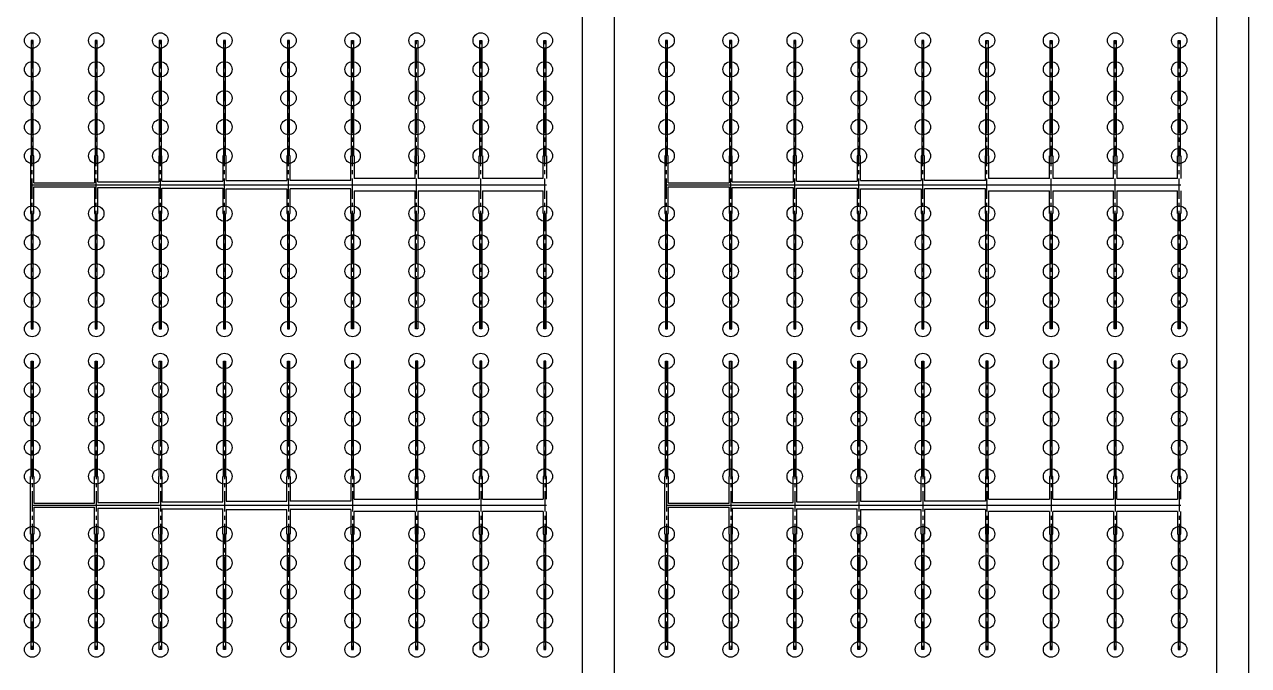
# Model space of a CAD drawing. Header units: millimetres. Extents: x -299291 to 688124, y -407813 to 623474.
# Drawn here: x -265662 to -246561, y 51980 to 61980 of the extents above; entities that cross this region are included whole.
import ezdxf

# ---------------------------------------------------------------- set-up
doc = ezdxf.new("R2010")
doc.units = ezdxf.units.MM
doc.linetypes.add('CENTER', pattern=[50.8, 31.75, -6.35, 6.35, -6.35])
doc.layers.add('轴线', color=6, linetype='CENTER')

msp = doc.modelspace()

# ---------------------------------------------------------------- linework, layer by layer
at = {"ltscale": 10}
for p, q in [((-256461.202, 96363.589), (-256461.202, 21980.27)), ((-247061.202, 92956.193), (-247061.202, 21980.27)), ((-246561.202, 92772.009), (-246561.202, 21980.27)), ((-256961.202, 90653.898), (-256961.202, 21980.27)), ((-247061.202, 90653.898), (-247061.202, 21980.27)), ((-256461.202, 87154.41), (-256461.202, 21980.27)), ((-246561.202, 87154.41), (-246561.202, 21980.27)), ((-265526.257, 61730.27), (-265558.257, 61730.27)), ((-265558.257, 61730.27), (-265558.257, 59930.27)), ((-265526.257, 59930.27), (-265526.257, 61730.27)), ((-264526.257, 61730.27), (-264558.257, 61730.27)), ((-264558.257, 61730.27), (-264558.257, 59930.27)), ((-264526.257, 59930.27), (-264526.257, 61730.27)), ((-263526.257, 61730.27), (-263558.257, 61730.27)), ((-263558.257, 61730.27), (-263558.257, 59930.27)), ((-263526.257, 59930.27), (-263526.257, 61730.27)), ((-262526.257, 61730.27), (-262558.257, 61730.27)), ((-262558.257, 61730.27), (-262558.257, 59930.27)), ((-262526.257, 59930.27), (-262526.257, 61730.27)), ((-261526.257, 61730.27), (-261558.257, 61730.27)), ((-261558.257, 61730.27), (-261558.257, 59930.27)), ((-261526.257, 59930.27), (-261526.257, 61730.27)), ((-260558.257, 59930.27), (-260558.257, 61730.27)), ((-260558.257, 61730.27), (-260526.257, 61730.27)), ((-260526.257, 61730.27), (-260526.257, 59930.27)), ((-259558.257, 59930.27), (-259558.257, 61730.27)), ((-259558.257, 61730.27), (-259526.257, 61730.27)), ((-259526.257, 61730.27), (-259526.257, 59930.27)), ((-258558.257, 59930.27), (-258558.257, 61730.27)), ((-258558.257, 61730.27), (-258526.257, 61730.27)), ((-258526.257, 61730.27), (-258526.257, 59930.27)), ((-257558.257, 59930.27), (-257558.257, 61730.27)), ((-257558.257, 61730.27), (-257526.257, 61730.27)), ((-257526.257, 61730.27), (-257526.257, 59930.27)), ((-255626.257, 61730.27), (-255658.257, 61730.27)), ((-255658.257, 61730.27), (-255658.257, 59930.27)), ((-255626.257, 59930.27), (-255626.257, 61730.27)), ((-254626.257, 61730.27), (-254658.257, 61730.27)), ((-254658.257, 61730.27), (-254658.257, 59930.27)), ((-254626.257, 59930.27), (-254626.257, 61730.27)), ((-253626.257, 61730.27), (-253658.257, 61730.27)), ((-253658.257, 61730.27), (-253658.257, 59930.27)), ((-253626.257, 59930.27), (-253626.257, 61730.27)), ((-252626.257, 61730.27), (-252658.257, 61730.27)), ((-252658.257, 61730.27), (-252658.257, 59930.27)), ((-252626.257, 59930.27), (-252626.257, 61730.27)), ((-251626.257, 61730.27), (-251658.257, 61730.27)), ((-251658.257, 61730.27), (-251658.257, 59930.27)), ((-251626.257, 59930.27), (-251626.257, 61730.27)), ((-250658.257, 59930.27), (-250658.257, 61730.27)), ((-250658.257, 61730.27), (-250626.257, 61730.27)), ((-250626.257, 61730.27), (-250626.257, 59930.27)), ((-249658.257, 59930.27), (-249658.257, 61730.27)), ((-249658.257, 61730.27), (-249626.257, 61730.27)), ((-249626.257, 61730.27), (-249626.257, 59930.27)), ((-248658.257, 59930.27), (-248658.257, 61730.27)), ((-248658.257, 61730.27), (-248626.257, 61730.27)), ((-248626.257, 61730.27), (-248626.257, 59930.27)), ((-247658.257, 59930.27), (-247658.257, 61730.27)), ((-247658.257, 61730.27), (-247626.257, 61730.27)), ((-247626.257, 61730.27), (-247626.257, 59930.27)), ((-265558.257, 59930.27), (-265567.257, 59930.27)), ((-265567.257, 59930.27), (-265567.257, 59030.27)), ((-265517.257, 59930.27), (-265526.257, 59930.27)), ((-265517.257, 59510.27), (-265517.257, 59930.27)), ((-264558.257, 59930.27), (-264567.257, 59930.27)), ((-264567.257, 59930.27), (-264567.257, 59510.27)), ((-264517.257, 59930.27), (-264526.257, 59930.27)), ((-264517.257, 59525.27), (-264517.257, 59930.27)), ((-263558.257, 59930.27), (-263567.257, 59930.27)), ((-263567.257, 59930.27), (-263567.257, 59525.27)), ((-263517.257, 59930.27), (-263526.257, 59930.27)), ((-263517.257, 59535.27), (-263517.257, 59930.27)), ((-262558.257, 59930.27), (-262567.257, 59930.27)), ((-262567.257, 59930.27), (-262567.257, 59535.27)), ((-262517.257, 59930.27), (-262526.257, 59930.27)), ((-262517.257, 59545.27), (-262517.257, 59930.27)), ((-261558.257, 59930.27), (-261567.257, 59930.27)), ((-261567.257, 59930.27), (-261567.257, 59545.27)), ((-261517.257, 59930.27), (-261526.257, 59930.27)), ((-261517.257, 59545.27), (-261517.257, 59930.27)), ((-260567.257, 59545.27), (-260567.257, 59930.27)), ((-260567.257, 59930.27), (-260558.257, 59930.27)), ((-260526.257, 59930.27), (-260517.257, 59930.27)), ((-260517.257, 59930.27), (-260517.257, 59575.27)), ((-259567.257, 59575.27), (-259567.257, 59930.27)), ((-259567.257, 59930.27), (-259558.257, 59930.27)), ((-259526.257, 59930.27), (-259517.257, 59930.27)), ((-259517.257, 59930.27), (-259517.257, 59575.27)), ((-258567.257, 59575.27), (-258567.257, 59930.27)), ((-258567.257, 59930.27), (-258558.257, 59930.27)), ((-258526.257, 59930.27), (-258517.257, 59930.27)), ((-258517.257, 59930.27), (-258517.257, 59575.27)), ((-257567.257, 59575.27), (-257567.257, 59930.27)), ((-257567.257, 59930.27), (-257558.257, 59930.27)), ((-257526.257, 59930.27), (-257517.257, 59930.27)), ((-257517.257, 59930.27), (-257517.257, 59575.27)), ((-255658.257, 59930.27), (-255667.257, 59930.27)), ((-255667.257, 59930.27), (-255667.257, 59030.27)), ((-255617.257, 59930.27), (-255626.257, 59930.27)), ((-255617.257, 59510.27), (-255617.257, 59930.27)), ((-254658.257, 59930.27), (-254667.257, 59930.27)), ((-254667.257, 59930.27), (-254667.257, 59510.27)), ((-254617.257, 59930.27), (-254626.257, 59930.27)), ((-254617.257, 59525.27), (-254617.257, 59930.27)), ((-253658.257, 59930.27), (-253667.257, 59930.27)), ((-253667.257, 59930.27), (-253667.257, 59525.27)), ((-253617.257, 59930.27), (-253626.257, 59930.27)), ((-253617.257, 59535.27), (-253617.257, 59930.27)), ((-252658.257, 59930.27), (-252667.257, 59930.27)), ((-252667.257, 59930.27), (-252667.257, 59535.27)), ((-252617.257, 59930.27), (-252626.257, 59930.27)), ((-252617.257, 59545.27), (-252617.257, 59930.27)), ((-251658.257, 59930.27), (-251667.257, 59930.27)), ((-251667.257, 59930.27), (-251667.257, 59545.27)), ((-251617.257, 59930.27), (-251626.257, 59930.27)), ((-251617.257, 59545.27), (-251617.257, 59930.27)), ((-250667.257, 59545.27), (-250667.257, 59930.27)), ((-250667.257, 59930.27), (-250658.257, 59930.27)), ((-250626.257, 59930.27), (-250617.257, 59930.27)), ((-250617.257, 59930.27), (-250617.257, 59575.27)), ((-249667.257, 59575.27), (-249667.257, 59930.27)), ((-249667.257, 59930.27), (-249658.257, 59930.27)), ((-249626.257, 59930.27), (-249617.257, 59930.27)), ((-249617.257, 59930.27), (-249617.257, 59575.27)), ((-248667.257, 59575.27), (-248667.257, 59930.27)), ((-248667.257, 59930.27), (-248658.257, 59930.27)), ((-248626.257, 59930.27), (-248617.257, 59930.27)), ((-248617.257, 59930.27), (-248617.257, 59575.27)), ((-247667.257, 59575.27), (-247667.257, 59930.27)), ((-247667.257, 59930.27), (-247658.257, 59930.27)), ((-247626.257, 59930.27), (-247617.257, 59930.27)), ((-247617.257, 59930.27), (-247617.257, 59575.27)), ((-265542.257, 59480.27), (-257517.257, 59480.27)), ((-265517.257, 59510.27), (-264567.257, 59510.27)), ((-265517.257, 59030.27), (-265517.257, 59450.27)), ((-265517.257, 59450.27), (-264567.257, 59450.27)), ((-264567.257, 59450.27), (-264567.257, 59030.27)), ((-264517.257, 59525.27), (-263567.257, 59525.27)), ((-264517.257, 59030.27), (-264517.257, 59435.27)), ((-264517.257, 59435.27), (-263567.257, 59435.27)), ((-263567.257, 59435.27), (-263567.257, 59030.27)), ((-263517.257, 59535.27), (-262567.257, 59535.27)), ((-263517.257, 59030.27), (-263517.257, 59425.27)), ((-263517.257, 59425.27), (-262567.257, 59425.27)), ((-262567.257, 59425.27), (-262567.257, 59030.27)), ((-262517.257, 59545.27), (-261567.257, 59545.27)), ((-262517.257, 59030.27), (-262517.257, 59415.27)), ((-262517.257, 59415.27), (-261567.257, 59415.27)), ((-261567.257, 59415.27), (-261567.257, 59030.27)), ((-260567.257, 59545.27), (-261517.257, 59545.27)), ((-261517.257, 59030.27), (-261517.257, 59415.27)), ((-260567.257, 59415.27), (-261517.257, 59415.27)), ((-260567.257, 59030.27), (-260567.257, 59415.27)), ((-259567.257, 59575.27), (-260517.257, 59575.27)), ((-258567.257, 59575.27), (-259517.257, 59575.27)), ((-257567.257, 59575.27), (-258517.257, 59575.27)), ((-255642.257, 59480.27), (-247617.257, 59480.27)), ((-255617.257, 59510.27), (-254667.257, 59510.27)), ((-255617.257, 59030.27), (-255617.257, 59450.27)), ((-255617.257, 59450.27), (-254667.257, 59450.27)), ((-254667.257, 59450.27), (-254667.257, 59030.27)), ((-254617.257, 59525.27), (-253667.257, 59525.27)), ((-254617.257, 59030.27), (-254617.257, 59435.27)), ((-254617.257, 59435.27), (-253667.257, 59435.27)), ((-253667.257, 59435.27), (-253667.257, 59030.27)), ((-253617.257, 59535.27), (-252667.257, 59535.27)), ((-253617.257, 59030.27), (-253617.257, 59425.27)), ((-253617.257, 59425.27), (-252667.257, 59425.27)), ((-252667.257, 59425.27), (-252667.257, 59030.27)), ((-252617.257, 59545.27), (-251667.257, 59545.27)), ((-252617.257, 59030.27), (-252617.257, 59415.27)), ((-252617.257, 59415.27), (-251667.257, 59415.27)), ((-251667.257, 59415.27), (-251667.257, 59030.27)), ((-250667.257, 59545.27), (-251617.257, 59545.27)), ((-251617.257, 59030.27), (-251617.257, 59415.27)), ((-250667.257, 59415.27), (-251617.257, 59415.27)), ((-250667.257, 59030.27), (-250667.257, 59415.27)), ((-249667.257, 59575.27), (-250617.257, 59575.27)), ((-248667.257, 59575.27), (-249617.257, 59575.27)), ((-247667.257, 59575.27), (-248617.257, 59575.27)), ((-260517.257, 59385.27), (-260517.257, 59030.27)), ((-260517.257, 59385.27), (-259567.257, 59385.27)), ((-259567.257, 59030.27), (-259567.257, 59385.27)), ((-259517.257, 59385.27), (-259517.257, 59030.27)), ((-259517.257, 59385.27), (-258567.257, 59385.27)), ((-258567.257, 59030.27), (-258567.257, 59385.27)), ((-258517.257, 59385.27), (-258517.257, 59030.27)), ((-258517.257, 59385.27), (-257567.257, 59385.27)), ((-257567.257, 59030.27), (-257567.257, 59385.27)), ((-257517.257, 59385.27), (-257517.257, 59030.27)), ((-250617.257, 59385.27), (-250617.257, 59030.27)), ((-250617.257, 59385.27), (-249667.257, 59385.27)), ((-249667.257, 59030.27), (-249667.257, 59385.27)), ((-249617.257, 59385.27), (-249617.257, 59030.27)), ((-249617.257, 59385.27), (-248667.257, 59385.27)), ((-248667.257, 59030.27), (-248667.257, 59385.27)), ((-248617.257, 59385.27), (-248617.257, 59030.27)), ((-248617.257, 59385.27), (-247667.257, 59385.27)), ((-247667.257, 59030.27), (-247667.257, 59385.27)), ((-247617.257, 59385.27), (-247617.257, 59030.27)), ((-265567.257, 59030.27), (-265558.257, 59030.27)), ((-265558.257, 59030.27), (-265558.257, 57230.27)), ((-265526.257, 57230.27), (-265526.257, 59030.27)), ((-265526.257, 59030.27), (-265517.257, 59030.27)), ((-264567.257, 59030.27), (-264558.257, 59030.27)), ((-264558.257, 59030.27), (-264558.257, 57230.27)), ((-264526.257, 57230.27), (-264526.257, 59030.27)), ((-264526.257, 59030.27), (-264517.257, 59030.27)), ((-263567.257, 59030.27), (-263558.257, 59030.27)), ((-263558.257, 59030.27), (-263558.257, 57230.27)), ((-263526.257, 57230.27), (-263526.257, 59030.27)), ((-263526.257, 59030.27), (-263517.257, 59030.27)), ((-262567.257, 59030.27), (-262558.257, 59030.27)), ((-262558.257, 59030.27), (-262558.257, 57230.27)), ((-262526.257, 57230.27), (-262526.257, 59030.27)), ((-262526.257, 59030.27), (-262517.257, 59030.27)), ((-261567.257, 59030.27), (-261558.257, 59030.27)), ((-261558.257, 59030.27), (-261558.257, 57230.27)), ((-261526.257, 57230.27), (-261526.257, 59030.27)), ((-261526.257, 59030.27), (-261517.257, 59030.27)), ((-260558.257, 59030.27), (-260567.257, 59030.27)), ((-260558.257, 57230.27), (-260558.257, 59030.27)), ((-260517.257, 59030.27), (-260526.257, 59030.27)), ((-260526.257, 59030.27), (-260526.257, 57230.27)), ((-259558.257, 59030.27), (-259567.257, 59030.27)), ((-259558.257, 57230.27), (-259558.257, 59030.27)), ((-259517.257, 59030.27), (-259526.257, 59030.27)), ((-259526.257, 59030.27), (-259526.257, 57230.27)), ((-258558.257, 59030.27), (-258567.257, 59030.27)), ((-258558.257, 57230.27), (-258558.257, 59030.27)), ((-258517.257, 59030.27), (-258526.257, 59030.27)), ((-258526.257, 59030.27), (-258526.257, 57230.27)), ((-257558.257, 59030.27), (-257567.257, 59030.27)), ((-257558.257, 57230.27), (-257558.257, 59030.27)), ((-257517.257, 59030.27), (-257526.257, 59030.27)), ((-257526.257, 59030.27), (-257526.257, 57230.27)), ((-255667.257, 59030.27), (-255658.257, 59030.27)), ((-255658.257, 59030.27), (-255658.257, 57230.27)), ((-255626.257, 57230.27), (-255626.257, 59030.27)), ((-255626.257, 59030.27), (-255617.257, 59030.27)), ((-254667.257, 59030.27), (-254658.257, 59030.27)), ((-254658.257, 59030.27), (-254658.257, 57230.27)), ((-254626.257, 57230.27), (-254626.257, 59030.27)), ((-254626.257, 59030.27), (-254617.257, 59030.27)), ((-253667.257, 59030.27), (-253658.257, 59030.27)), ((-253658.257, 59030.27), (-253658.257, 57230.27)), ((-253626.257, 57230.27), (-253626.257, 59030.27)), ((-253626.257, 59030.27), (-253617.257, 59030.27)), ((-252667.257, 59030.27), (-252658.257, 59030.27)), ((-252658.257, 59030.27), (-252658.257, 57230.27)), ((-252626.257, 57230.27), (-252626.257, 59030.27)), ((-252626.257, 59030.27), (-252617.257, 59030.27)), ((-251667.257, 59030.27), (-251658.257, 59030.27)), ((-251658.257, 59030.27), (-251658.257, 57230.27)), ((-251626.257, 57230.27), (-251626.257, 59030.27)), ((-251626.257, 59030.27), (-251617.257, 59030.27)), ((-250658.257, 59030.27), (-250667.257, 59030.27)), ((-250658.257, 57230.27), (-250658.257, 59030.27)), ((-250617.257, 59030.27), (-250626.257, 59030.27)), ((-250626.257, 59030.27), (-250626.257, 57230.27)), ((-249658.257, 59030.27), (-249667.257, 59030.27)), ((-249658.257, 57230.27), (-249658.257, 59030.27)), ((-249617.257, 59030.27), (-249626.257, 59030.27)), ((-249626.257, 59030.27), (-249626.257, 57230.27)), ((-248658.257, 59030.27), (-248667.257, 59030.27)), ((-248658.257, 57230.27), (-248658.257, 59030.27)), ((-248617.257, 59030.27), (-248626.257, 59030.27)), ((-248626.257, 59030.27), (-248626.257, 57230.27)), ((-247658.257, 59030.27), (-247667.257, 59030.27)), ((-247658.257, 57230.27), (-247658.257, 59030.27)), ((-247617.257, 59030.27), (-247626.257, 59030.27)), ((-247626.257, 59030.27), (-247626.257, 57230.27)), ((-265558.257, 57230.27), (-265526.257, 57230.27)), ((-264558.257, 57230.27), (-264526.257, 57230.27)), ((-263558.257, 57230.27), (-263526.257, 57230.27)), ((-262558.257, 57230.27), (-262526.257, 57230.27)), ((-261558.257, 57230.27), (-261526.257, 57230.27)), ((-260526.257, 57230.27), (-260558.257, 57230.27)), ((-259526.257, 57230.27), (-259558.257, 57230.27)), ((-258526.257, 57230.27), (-258558.257, 57230.27)), ((-257526.257, 57230.27), (-257558.257, 57230.27)), ((-255658.257, 57230.27), (-255626.257, 57230.27)), ((-254658.257, 57230.27), (-254626.257, 57230.27)), ((-253658.257, 57230.27), (-253626.257, 57230.27)), ((-252658.257, 57230.27), (-252626.257, 57230.27)), ((-251658.257, 57230.27), (-251626.257, 57230.27)), ((-250626.257, 57230.27), (-250658.257, 57230.27)), ((-249626.257, 57230.27), (-249658.257, 57230.27)), ((-248626.257, 57230.27), (-248658.257, 57230.27)), ((-247626.257, 57230.27), (-247658.257, 57230.27)), ((-265558.257, 56730.27), (-265526.257, 56730.27)), ((-265558.257, 54930.27), (-265558.257, 56730.27)), ((-265526.257, 56730.27), (-265526.257, 54930.27)), ((-264558.257, 56730.27), (-264526.257, 56730.27)), ((-264558.257, 54930.27), (-264558.257, 56730.27)), ((-264526.257, 56730.27), (-264526.257, 54930.27)), ((-263558.257, 56730.27), (-263526.257, 56730.27)), ((-263558.257, 54930.27), (-263558.257, 56730.27)), ((-263526.257, 56730.27), (-263526.257, 54930.27)), ((-262558.257, 56730.27), (-262526.257, 56730.27)), ((-262558.257, 54930.27), (-262558.257, 56730.27)), ((-262526.257, 56730.27), (-262526.257, 54930.27)), ((-261558.257, 56730.27), (-261526.257, 56730.27)), ((-261558.257, 54930.27), (-261558.257, 56730.27)), ((-261526.257, 56730.27), (-261526.257, 54930.27)), ((-260526.257, 56730.27), (-260558.257, 56730.27)), ((-260558.257, 56730.27), (-260558.257, 54930.27)), ((-260526.257, 54930.27), (-260526.257, 56730.27)), ((-259526.257, 56730.27), (-259558.257, 56730.27)), ((-259558.257, 56730.27), (-259558.257, 54930.27)), ((-259526.257, 54930.27), (-259526.257, 56730.27)), ((-258526.257, 56730.27), (-258558.257, 56730.27)), ((-258558.257, 56730.27), (-258558.257, 54930.27)), ((-258526.257, 54930.27), (-258526.257, 56730.27)), ((-257526.257, 56730.27), (-257558.257, 56730.27)), ((-257558.257, 56730.27), (-257558.257, 54930.27)), ((-257526.257, 54930.27), (-257526.257, 56730.27)), ((-255658.257, 56730.27), (-255626.257, 56730.27)), ((-255658.257, 54930.27), (-255658.257, 56730.27)), ((-255626.257, 56730.27), (-255626.257, 54930.27)), ((-254658.257, 56730.27), (-254626.257, 56730.27)), ((-254658.257, 54930.27), (-254658.257, 56730.27)), ((-254626.257, 56730.27), (-254626.257, 54930.27)), ((-253658.257, 56730.27), (-253626.257, 56730.27)), ((-253658.257, 54930.27), (-253658.257, 56730.27)), ((-253626.257, 56730.27), (-253626.257, 54930.27)), ((-252658.257, 56730.27), (-252626.257, 56730.27)), ((-252658.257, 54930.27), (-252658.257, 56730.27)), ((-252626.257, 56730.27), (-252626.257, 54930.27)), ((-251658.257, 56730.27), (-251626.257, 56730.27)), ((-251658.257, 54930.27), (-251658.257, 56730.27)), ((-251626.257, 56730.27), (-251626.257, 54930.27)), ((-250626.257, 56730.27), (-250658.257, 56730.27)), ((-250658.257, 56730.27), (-250658.257, 54930.27)), ((-250626.257, 54930.27), (-250626.257, 56730.27)), ((-249626.257, 56730.27), (-249658.257, 56730.27)), ((-249658.257, 56730.27), (-249658.257, 54930.27)), ((-249626.257, 54930.27), (-249626.257, 56730.27)), ((-248626.257, 56730.27), (-248658.257, 56730.27)), ((-248658.257, 56730.27), (-248658.257, 54930.27)), ((-248626.257, 54930.27), (-248626.257, 56730.27)), ((-247626.257, 56730.27), (-247658.257, 56730.27)), ((-247658.257, 56730.27), (-247658.257, 54930.27)), ((-247626.257, 54930.27), (-247626.257, 56730.27)), ((-265567.257, 54030.27), (-265567.257, 54930.27)), ((-265567.257, 54930.27), (-265558.257, 54930.27)), ((-265526.257, 54930.27), (-265517.257, 54930.27)), ((-265517.257, 54930.27), (-265517.257, 54510.27)), ((-264567.257, 54510.27), (-264567.257, 54930.27)), ((-264567.257, 54930.27), (-264558.257, 54930.27)), ((-264526.257, 54930.27), (-264517.257, 54930.27)), ((-264517.257, 54930.27), (-264517.257, 54525.27)), ((-263567.257, 54525.27), (-263567.257, 54930.27)), ((-263567.257, 54930.27), (-263558.257, 54930.27)), ((-263526.257, 54930.27), (-263517.257, 54930.27)), ((-263517.257, 54930.27), (-263517.257, 54535.27)), ((-262567.257, 54535.27), (-262567.257, 54930.27)), ((-262567.257, 54930.27), (-262558.257, 54930.27)), ((-262526.257, 54930.27), (-262517.257, 54930.27)), ((-262517.257, 54930.27), (-262517.257, 54545.27)), ((-261567.257, 54545.27), (-261567.257, 54930.27)), ((-261567.257, 54930.27), (-261558.257, 54930.27)), ((-261526.257, 54930.27), (-261517.257, 54930.27)), ((-261517.257, 54930.27), (-261517.257, 54545.27)), ((-260558.257, 54930.27), (-260567.257, 54930.27)), ((-260567.257, 54930.27), (-260567.257, 54545.27)), ((-260517.257, 54930.27), (-260526.257, 54930.27)), ((-260517.257, 54575.27), (-260517.257, 54930.27)), ((-259558.257, 54930.27), (-259567.257, 54930.27)), ((-259567.257, 54930.27), (-259567.257, 54575.27)), ((-259517.257, 54930.27), (-259526.257, 54930.27)), ((-259517.257, 54575.27), (-259517.257, 54930.27)), ((-258558.257, 54930.27), (-258567.257, 54930.27)), ((-258567.257, 54930.27), (-258567.257, 54575.27)), ((-258517.257, 54930.27), (-258526.257, 54930.27)), ((-258517.257, 54575.27), (-258517.257, 54930.27)), ((-257558.257, 54930.27), (-257567.257, 54930.27)), ((-257567.257, 54930.27), (-257567.257, 54575.27)), ((-257517.257, 54930.27), (-257526.257, 54930.27)), ((-257517.257, 54575.27), (-257517.257, 54930.27)), ((-255667.257, 54030.27), (-255667.257, 54930.27)), ((-255667.257, 54930.27), (-255658.257, 54930.27)), ((-255626.257, 54930.27), (-255617.257, 54930.27)), ((-255617.257, 54930.27), (-255617.257, 54510.27)), ((-254667.257, 54510.27), (-254667.257, 54930.27)), ((-254667.257, 54930.27), (-254658.257, 54930.27)), ((-254626.257, 54930.27), (-254617.257, 54930.27)), ((-254617.257, 54930.27), (-254617.257, 54525.27)), ((-253667.257, 54525.27), (-253667.257, 54930.27)), ((-253667.257, 54930.27), (-253658.257, 54930.27)), ((-253626.257, 54930.27), (-253617.257, 54930.27)), ((-253617.257, 54930.27), (-253617.257, 54535.27)), ((-252667.257, 54535.27), (-252667.257, 54930.27)), ((-252667.257, 54930.27), (-252658.257, 54930.27)), ((-252626.257, 54930.27), (-252617.257, 54930.27)), ((-252617.257, 54930.27), (-252617.257, 54545.27)), ((-251667.257, 54545.27), (-251667.257, 54930.27)), ((-251667.257, 54930.27), (-251658.257, 54930.27)), ((-251626.257, 54930.27), (-251617.257, 54930.27)), ((-251617.257, 54930.27), (-251617.257, 54545.27)), ((-250658.257, 54930.27), (-250667.257, 54930.27)), ((-250667.257, 54930.27), (-250667.257, 54545.27)), ((-250617.257, 54930.27), (-250626.257, 54930.27)), ((-250617.257, 54575.27), (-250617.257, 54930.27)), ((-249658.257, 54930.27), (-249667.257, 54930.27)), ((-249667.257, 54930.27), (-249667.257, 54575.27)), ((-249617.257, 54930.27), (-249626.257, 54930.27)), ((-249617.257, 54575.27), (-249617.257, 54930.27)), ((-248658.257, 54930.27), (-248667.257, 54930.27)), ((-248667.257, 54930.27), (-248667.257, 54575.27)), ((-248617.257, 54930.27), (-248626.257, 54930.27)), ((-248617.257, 54575.27), (-248617.257, 54930.27)), ((-247658.257, 54930.27), (-247667.257, 54930.27)), ((-247667.257, 54930.27), (-247667.257, 54575.27)), ((-247617.257, 54930.27), (-247626.257, 54930.27)), ((-247617.257, 54575.27), (-247617.257, 54930.27)), ((-265542.257, 54480.27), (-257517.257, 54480.27)), ((-265517.257, 54510.27), (-264567.257, 54510.27)), ((-265517.257, 54450.27), (-265517.257, 54030.27)), ((-265517.257, 54450.27), (-264567.257, 54450.27)), ((-264567.257, 54030.27), (-264567.257, 54450.27)), ((-264517.257, 54525.27), (-263567.257, 54525.27)), ((-263517.257, 54535.27), (-262567.257, 54535.27)), ((-262517.257, 54545.27), (-261567.257, 54545.27)), ((-260567.257, 54545.27), (-261517.257, 54545.27)), ((-260517.257, 54575.27), (-259567.257, 54575.27)), ((-259517.257, 54575.27), (-258567.257, 54575.27)), ((-258517.257, 54575.27), (-257567.257, 54575.27)), ((-255642.257, 54480.27), (-247617.257, 54480.27)), ((-255617.257, 54510.27), (-254667.257, 54510.27)), ((-255617.257, 54450.27), (-255617.257, 54030.27)), ((-255617.257, 54450.27), (-254667.257, 54450.27)), ((-254667.257, 54030.27), (-254667.257, 54450.27)), ((-254617.257, 54525.27), (-253667.257, 54525.27)), ((-253617.257, 54535.27), (-252667.257, 54535.27)), ((-252617.257, 54545.27), (-251667.257, 54545.27)), ((-250667.257, 54545.27), (-251617.257, 54545.27)), ((-250617.257, 54575.27), (-249667.257, 54575.27)), ((-249617.257, 54575.27), (-248667.257, 54575.27)), ((-248617.257, 54575.27), (-247667.257, 54575.27)), ((-264517.257, 54435.27), (-264517.257, 54030.27)), ((-264517.257, 54435.27), (-263567.257, 54435.27)), ((-263567.257, 54030.27), (-263567.257, 54435.27)), ((-263517.257, 54425.27), (-263517.257, 54030.27)), ((-263517.257, 54425.27), (-262567.257, 54425.27)), ((-262567.257, 54030.27), (-262567.257, 54425.27)), ((-262517.257, 54415.27), (-262517.257, 54030.27)), ((-262517.257, 54415.27), (-261567.257, 54415.27)), ((-261567.257, 54030.27), (-261567.257, 54415.27)), ((-261517.257, 54415.27), (-261517.257, 54030.27)), ((-260567.257, 54415.27), (-261517.257, 54415.27)), ((-260567.257, 54415.27), (-260567.257, 54030.27)), ((-260517.257, 54030.27), (-260517.257, 54385.27)), ((-259567.257, 54385.27), (-260517.257, 54385.27)), ((-259567.257, 54385.27), (-259567.257, 54030.27)), ((-259517.257, 54030.27), (-259517.257, 54385.27)), ((-258567.257, 54385.27), (-259517.257, 54385.27)), ((-258567.257, 54385.27), (-258567.257, 54030.27)), ((-258517.257, 54030.27), (-258517.257, 54385.27)), ((-257567.257, 54385.27), (-258517.257, 54385.27)), ((-257567.257, 54385.27), (-257567.257, 54030.27)), ((-257517.257, 54030.27), (-257517.257, 54385.27)), ((-254617.257, 54435.27), (-254617.257, 54030.27)), ((-254617.257, 54435.27), (-253667.257, 54435.27)), ((-253667.257, 54030.27), (-253667.257, 54435.27)), ((-253617.257, 54425.27), (-253617.257, 54030.27)), ((-253617.257, 54425.27), (-252667.257, 54425.27)), ((-252667.257, 54030.27), (-252667.257, 54425.27)), ((-252617.257, 54415.27), (-252617.257, 54030.27)), ((-252617.257, 54415.27), (-251667.257, 54415.27)), ((-251667.257, 54030.27), (-251667.257, 54415.27)), ((-251617.257, 54415.27), (-251617.257, 54030.27)), ((-250667.257, 54415.27), (-251617.257, 54415.27)), ((-250667.257, 54415.27), (-250667.257, 54030.27)), ((-250617.257, 54030.27), (-250617.257, 54385.27)), ((-249667.257, 54385.27), (-250617.257, 54385.27)), ((-249667.257, 54385.27), (-249667.257, 54030.27)), ((-249617.257, 54030.27), (-249617.257, 54385.27)), ((-248667.257, 54385.27), (-249617.257, 54385.27)), ((-248667.257, 54385.27), (-248667.257, 54030.27)), ((-248617.257, 54030.27), (-248617.257, 54385.27)), ((-247667.257, 54385.27), (-248617.257, 54385.27)), ((-247667.257, 54385.27), (-247667.257, 54030.27)), ((-247617.257, 54030.27), (-247617.257, 54385.27)), ((-265558.257, 54030.27), (-265567.257, 54030.27)), ((-265558.257, 52230.27), (-265558.257, 54030.27)), ((-265517.257, 54030.27), (-265526.257, 54030.27)), ((-265526.257, 54030.27), (-265526.257, 52230.27)), ((-264558.257, 54030.27), (-264567.257, 54030.27)), ((-264558.257, 52230.27), (-264558.257, 54030.27)), ((-264517.257, 54030.27), (-264526.257, 54030.27)), ((-264526.257, 54030.27), (-264526.257, 52230.27)), ((-263558.257, 54030.27), (-263567.257, 54030.27)), ((-263558.257, 52230.27), (-263558.257, 54030.27)), ((-263517.257, 54030.27), (-263526.257, 54030.27)), ((-263526.257, 54030.27), (-263526.257, 52230.27)), ((-262558.257, 54030.27), (-262567.257, 54030.27)), ((-262558.257, 52230.27), (-262558.257, 54030.27)), ((-262517.257, 54030.27), (-262526.257, 54030.27)), ((-262526.257, 54030.27), (-262526.257, 52230.27)), ((-261558.257, 54030.27), (-261567.257, 54030.27)), ((-261558.257, 52230.27), (-261558.257, 54030.27)), ((-261517.257, 54030.27), (-261526.257, 54030.27)), ((-261526.257, 54030.27), (-261526.257, 52230.27)), ((-260567.257, 54030.27), (-260558.257, 54030.27)), ((-260558.257, 54030.27), (-260558.257, 52230.27)), ((-260526.257, 52230.27), (-260526.257, 54030.27)), ((-260526.257, 54030.27), (-260517.257, 54030.27)), ((-259567.257, 54030.27), (-259558.257, 54030.27)), ((-259558.257, 54030.27), (-259558.257, 52230.27)), ((-259526.257, 52230.27), (-259526.257, 54030.27)), ((-259526.257, 54030.27), (-259517.257, 54030.27)), ((-258567.257, 54030.27), (-258558.257, 54030.27)), ((-258558.257, 54030.27), (-258558.257, 52230.27)), ((-258526.257, 52230.27), (-258526.257, 54030.27)), ((-258526.257, 54030.27), (-258517.257, 54030.27)), ((-257567.257, 54030.27), (-257558.257, 54030.27)), ((-257558.257, 54030.27), (-257558.257, 52230.27)), ((-257526.257, 52230.27), (-257526.257, 54030.27)), ((-257526.257, 54030.27), (-257517.257, 54030.27)), ((-255658.257, 54030.27), (-255667.257, 54030.27)), ((-255658.257, 52230.27), (-255658.257, 54030.27)), ((-255617.257, 54030.27), (-255626.257, 54030.27)), ((-255626.257, 54030.27), (-255626.257, 52230.27)), ((-254658.257, 54030.27), (-254667.257, 54030.27)), ((-254658.257, 52230.27), (-254658.257, 54030.27)), ((-254617.257, 54030.27), (-254626.257, 54030.27)), ((-254626.257, 54030.27), (-254626.257, 52230.27)), ((-253658.257, 54030.27), (-253667.257, 54030.27)), ((-253658.257, 52230.27), (-253658.257, 54030.27)), ((-253617.257, 54030.27), (-253626.257, 54030.27)), ((-253626.257, 54030.27), (-253626.257, 52230.27)), ((-252658.257, 54030.27), (-252667.257, 54030.27)), ((-252658.257, 52230.27), (-252658.257, 54030.27)), ((-252617.257, 54030.27), (-252626.257, 54030.27)), ((-252626.257, 54030.27), (-252626.257, 52230.27)), ((-251658.257, 54030.27), (-251667.257, 54030.27)), ((-251658.257, 52230.27), (-251658.257, 54030.27)), ((-251617.257, 54030.27), (-251626.257, 54030.27)), ((-251626.257, 54030.27), (-251626.257, 52230.27)), ((-250667.257, 54030.27), (-250658.257, 54030.27)), ((-250658.257, 54030.27), (-250658.257, 52230.27)), ((-250626.257, 52230.27), (-250626.257, 54030.27)), ((-250626.257, 54030.27), (-250617.257, 54030.27)), ((-249667.257, 54030.27), (-249658.257, 54030.27)), ((-249658.257, 54030.27), (-249658.257, 52230.27)), ((-249626.257, 52230.27), (-249626.257, 54030.27)), ((-249626.257, 54030.27), (-249617.257, 54030.27)), ((-248667.257, 54030.27), (-248658.257, 54030.27)), ((-248658.257, 54030.27), (-248658.257, 52230.27)), ((-248626.257, 52230.27), (-248626.257, 54030.27)), ((-248626.257, 54030.27), (-248617.257, 54030.27)), ((-247667.257, 54030.27), (-247658.257, 54030.27)), ((-247658.257, 54030.27), (-247658.257, 52230.27)), ((-247626.257, 52230.27), (-247626.257, 54030.27)), ((-247626.257, 54030.27), (-247617.257, 54030.27)), ((-265526.257, 52230.27), (-265558.257, 52230.27)), ((-264526.257, 52230.27), (-264558.257, 52230.27)), ((-263526.257, 52230.27), (-263558.257, 52230.27)), ((-262526.257, 52230.27), (-262558.257, 52230.27)), ((-261526.257, 52230.27), (-261558.257, 52230.27)), ((-260558.257, 52230.27), (-260526.257, 52230.27)), ((-259558.257, 52230.27), (-259526.257, 52230.27)), ((-258558.257, 52230.27), (-258526.257, 52230.27)), ((-257558.257, 52230.27), (-257526.257, 52230.27)), ((-255626.257, 52230.27), (-255658.257, 52230.27)), ((-254626.257, 52230.27), (-254658.257, 52230.27)), ((-253626.257, 52230.27), (-253658.257, 52230.27)), ((-252626.257, 52230.27), (-252658.257, 52230.27)), ((-251626.257, 52230.27), (-251658.257, 52230.27)), ((-250658.257, 52230.27), (-250626.257, 52230.27)), ((-249658.257, 52230.27), (-249626.257, 52230.27)), ((-248658.257, 52230.27), (-248626.257, 52230.27)), ((-247658.257, 52230.27), (-247626.257, 52230.27))]:
    msp.add_line(p, q, dxfattribs=at)
for centre in [(-265542.257, 61730.27), (-264542.257, 61730.27), (-263542.257, 61730.27), (-262542.257, 61730.27), (-261542.257, 61730.27), (-260542.257, 61730.27), (-259542.257, 61730.27), (-258542.257, 61730.27), (-257542.257, 61730.27), (-255642.257, 61730.27), (-254642.257, 61730.27), (-253642.257, 61730.27), (-252642.257, 61730.27), (-251642.257, 61730.27), (-250642.257, 61730.27), (-249642.257, 61730.27), (-248642.257, 61730.27), (-247642.257, 61730.27), (-265542.257, 61280.27), (-264542.257, 61280.27), (-263542.257, 61280.27), (-262542.257, 61280.27), (-261542.257, 61280.27), (-260542.257, 61280.27), (-259542.257, 61280.27), (-258542.257, 61280.27), (-257542.257, 61280.27), (-255642.257, 61280.27), (-254642.257, 61280.27), (-253642.257, 61280.27), (-252642.257, 61280.27), (-251642.257, 61280.27), (-250642.257, 61280.27), (-249642.257, 61280.27), (-248642.257, 61280.27), (-247642.257, 61280.27), (-265542.257, 60830.27), (-264542.257, 60830.27), (-263542.257, 60830.27), (-262542.257, 60830.27), (-261542.257, 60830.27), (-260542.257, 60830.27), (-259542.257, 60830.27), (-258542.257, 60830.27), (-257542.257, 60830.27), (-255642.257, 60830.27), (-254642.257, 60830.27), (-253642.257, 60830.27), (-252642.257, 60830.27), (-251642.257, 60830.27), (-250642.257, 60830.27), (-249642.257, 60830.27), (-248642.257, 60830.27), (-247642.257, 60830.27), (-265542.257, 60380.27), (-264542.257, 60380.27), (-263542.257, 60380.27), (-262542.257, 60380.27), (-261542.257, 60380.27), (-260542.257, 60380.27), (-259542.257, 60380.27), (-258542.257, 60380.27), (-257542.257, 60380.27), (-255642.257, 60380.27), (-254642.257, 60380.27), (-253642.257, 60380.27), (-252642.257, 60380.27), (-251642.257, 60380.27), (-250642.257, 60380.27), (-249642.257, 60380.27), (-248642.257, 60380.27), (-247642.257, 60380.27), (-265542.257, 59930.27), (-264542.257, 59930.27), (-263542.257, 59930.27), (-262542.257, 59930.27), (-261542.257, 59930.27), (-260542.257, 59930.27), (-259542.257, 59930.27), (-258542.257, 59930.27), (-257542.257, 59930.27), (-255642.257, 59930.27), (-254642.257, 59930.27), (-253642.257, 59930.27), (-252642.257, 59930.27), (-251642.257, 59930.27), (-250642.257, 59930.27), (-249642.257, 59930.27), (-248642.257, 59930.27), (-247642.257, 59930.27), (-265542.257, 59030.27), (-264542.257, 59030.27), (-263542.257, 59030.27), (-262542.257, 59030.27), (-261542.257, 59030.27), (-260542.257, 59030.27), (-259542.257, 59030.27), (-258542.257, 59030.27), (-257542.257, 59030.27), (-255642.257, 59030.27), (-254642.257, 59030.27), (-253642.257, 59030.27), (-252642.257, 59030.27), (-251642.257, 59030.27), (-250642.257, 59030.27), (-249642.257, 59030.27), (-248642.257, 59030.27), (-247642.257, 59030.27), (-265542.257, 58580.27), (-264542.257, 58580.27), (-263542.257, 58580.27), (-262542.257, 58580.27), (-261542.257, 58580.27), (-260542.257, 58580.27), (-259542.257, 58580.27), (-258542.257, 58580.27), (-257542.257, 58580.27), (-255642.257, 58580.27), (-254642.257, 58580.27), (-253642.257, 58580.27), (-252642.257, 58580.27), (-251642.257, 58580.27), (-250642.257, 58580.27), (-249642.257, 58580.27), (-248642.257, 58580.27), (-247642.257, 58580.27), (-265542.257, 58130.27), (-264542.257, 58130.27), (-263542.257, 58130.27), (-262542.257, 58130.27), (-261542.257, 58130.27), (-260542.257, 58130.27), (-259542.257, 58130.27), (-258542.257, 58130.27), (-257542.257, 58130.27), (-255642.257, 58130.27), (-254642.257, 58130.27), (-253642.257, 58130.27), (-252642.257, 58130.27), (-251642.257, 58130.27), (-250642.257, 58130.27), (-249642.257, 58130.27), (-248642.257, 58130.27), (-247642.257, 58130.27), (-265542.257, 57680.27), (-264542.257, 57680.27), (-263542.257, 57680.27), (-262542.257, 57680.27), (-261542.257, 57680.27), (-260542.257, 57680.27), (-259542.257, 57680.27), (-258542.257, 57680.27), (-257542.257, 57680.27), (-255642.257, 57680.27), (-254642.257, 57680.27), (-253642.257, 57680.27), (-252642.257, 57680.27), (-251642.257, 57680.27), (-250642.257, 57680.27), (-249642.257, 57680.27), (-248642.257, 57680.27), (-247642.257, 57680.27), (-265542.257, 57230.27), (-264542.257, 57230.27), (-263542.257, 57230.27), (-262542.257, 57230.27), (-261542.257, 57230.27), (-260542.257, 57230.27), (-259542.257, 57230.27), (-258542.257, 57230.27), (-257542.257, 57230.27), (-255642.257, 57230.27), (-254642.257, 57230.27), (-253642.257, 57230.27), (-252642.257, 57230.27), (-251642.257, 57230.27), (-250642.257, 57230.27), (-249642.257, 57230.27), (-248642.257, 57230.27), (-247642.257, 57230.27), (-265542.257, 56730.27), (-264542.257, 56730.27), (-263542.257, 56730.27), (-262542.257, 56730.27), (-261542.257, 56730.27), (-260542.257, 56730.27), (-259542.257, 56730.27), (-258542.257, 56730.27), (-257542.257, 56730.27), (-255642.257, 56730.27), (-254642.257, 56730.27), (-253642.257, 56730.27), (-252642.257, 56730.27), (-251642.257, 56730.27), (-250642.257, 56730.27), (-249642.257, 56730.27), (-248642.257, 56730.27), (-247642.257, 56730.27), (-265542.257, 56280.27), (-264542.257, 56280.27), (-263542.257, 56280.27), (-262542.257, 56280.27), (-261542.257, 56280.27), (-260542.257, 56280.27), (-259542.257, 56280.27), (-258542.257, 56280.27), (-257542.257, 56280.27), (-255642.257, 56280.27), (-254642.257, 56280.27), (-253642.257, 56280.27), (-252642.257, 56280.27), (-251642.257, 56280.27), (-250642.257, 56280.27), (-249642.257, 56280.27), (-248642.257, 56280.27), (-247642.257, 56280.27), (-265542.257, 55830.27), (-264542.257, 55830.27), (-263542.257, 55830.27), (-262542.257, 55830.27), (-261542.257, 55830.27), (-260542.257, 55830.27), (-259542.257, 55830.27), (-258542.257, 55830.27), (-257542.257, 55830.27), (-255642.257, 55830.27), (-254642.257, 55830.27), (-253642.257, 55830.27), (-252642.257, 55830.27), (-251642.257, 55830.27), (-250642.257, 55830.27), (-249642.257, 55830.27), (-248642.257, 55830.27), (-247642.257, 55830.27), (-265542.257, 55380.27), (-264542.257, 55380.27), (-263542.257, 55380.27), (-262542.257, 55380.27), (-261542.257, 55380.27), (-260542.257, 55380.27), (-259542.257, 55380.27), (-258542.257, 55380.27), (-257542.257, 55380.27), (-255642.257, 55380.27), (-254642.257, 55380.27), (-253642.257, 55380.27), (-252642.257, 55380.27), (-251642.257, 55380.27), (-250642.257, 55380.27), (-249642.257, 55380.27), (-248642.257, 55380.27), (-247642.257, 55380.27), (-265542.257, 54930.27), (-264542.257, 54930.27), (-263542.257, 54930.27), (-262542.257, 54930.27), (-261542.257, 54930.27), (-260542.257, 54930.27), (-259542.257, 54930.27), (-258542.257, 54930.27), (-257542.257, 54930.27), (-255642.257, 54930.27), (-254642.257, 54930.27), (-253642.257, 54930.27), (-252642.257, 54930.27), (-251642.257, 54930.27), (-250642.257, 54930.27), (-249642.257, 54930.27), (-248642.257, 54930.27), (-247642.257, 54930.27), (-265542.257, 54030.27), (-264542.257, 54030.27), (-263542.257, 54030.27), (-262542.257, 54030.27), (-261542.257, 54030.27), (-260542.257, 54030.27), (-259542.257, 54030.27), (-258542.257, 54030.27), (-257542.257, 54030.27), (-255642.257, 54030.27), (-254642.257, 54030.27), (-253642.257, 54030.27), (-252642.257, 54030.27), (-251642.257, 54030.27), (-250642.257, 54030.27), (-249642.257, 54030.27), (-248642.257, 54030.27), (-247642.257, 54030.27), (-265542.257, 53580.27), (-264542.257, 53580.27), (-263542.257, 53580.27), (-262542.257, 53580.27), (-261542.257, 53580.27), (-260542.257, 53580.27), (-259542.257, 53580.27), (-258542.257, 53580.27), (-257542.257, 53580.27), (-255642.257, 53580.27), (-254642.257, 53580.27), (-253642.257, 53580.27), (-252642.257, 53580.27), (-251642.257, 53580.27), (-250642.257, 53580.27), (-249642.257, 53580.27), (-248642.257, 53580.27), (-247642.257, 53580.27), (-265542.257, 53130.27), (-264542.257, 53130.27), (-263542.257, 53130.27), (-262542.257, 53130.27), (-261542.257, 53130.27), (-260542.257, 53130.27), (-259542.257, 53130.27), (-258542.257, 53130.27), (-257542.257, 53130.27), (-255642.257, 53130.27), (-254642.257, 53130.27), (-253642.257, 53130.27), (-252642.257, 53130.27), (-251642.257, 53130.27), (-250642.257, 53130.27), (-249642.257, 53130.27), (-248642.257, 53130.27), (-247642.257, 53130.27), (-265542.257, 52680.27), (-264542.257, 52680.27), (-263542.257, 52680.27), (-262542.257, 52680.27), (-261542.257, 52680.27), (-260542.257, 52680.27), (-259542.257, 52680.27), (-258542.257, 52680.27), (-257542.257, 52680.27), (-255642.257, 52680.27), (-254642.257, 52680.27), (-253642.257, 52680.27), (-252642.257, 52680.27), (-251642.257, 52680.27), (-250642.257, 52680.27), (-249642.257, 52680.27), (-248642.257, 52680.27), (-247642.257, 52680.27), (-265542.257, 52230.27), (-264542.257, 52230.27), (-263542.257, 52230.27), (-262542.257, 52230.27), (-261542.257, 52230.27), (-260542.257, 52230.27), (-259542.257, 52230.27), (-258542.257, 52230.27), (-257542.257, 52230.27), (-255642.257, 52230.27), (-254642.257, 52230.27), (-253642.257, 52230.27), (-252642.257, 52230.27), (-251642.257, 52230.27), (-250642.257, 52230.27), (-249642.257, 52230.27), (-248642.257, 52230.27), (-247642.257, 52230.27)]:
    msp.add_circle(centre, 120, dxfattribs=at)
at = {"layer": '轴线', "ltscale": 10}
for p, q in [((-265542.257, 57230.27), (-265542.257, 61730.27)), ((-264542.257, 57230.27), (-264542.257, 61730.27)), ((-264542.257, 57230.27), (-264542.257, 61730.27)), ((-263542.257, 57230.27), (-263542.257, 61730.27)), ((-263542.257, 57230.27), (-263542.257, 61730.27)), ((-262542.257, 57230.27), (-262542.257, 61730.27)), ((-262542.257, 57230.27), (-262542.257, 61730.27)), ((-261542.257, 57230.27), (-261542.257, 61730.27)), ((-261542.257, 57230.27), (-261542.257, 61730.27)), ((-260542.257, 57230.27), (-260542.257, 61730.27)), ((-260542.257, 57230.27), (-260542.257, 61730.27)), ((-259542.257, 57230.27), (-259542.257, 61730.27)), ((-259542.257, 57230.27), (-259542.257, 61730.27)), ((-258542.257, 57230.27), (-258542.257, 61730.27)), ((-258542.257, 57230.27), (-258542.257, 61730.27)), ((-257542.257, 57230.27), (-257542.257, 61730.27)), ((-255642.257, 57230.27), (-255642.257, 61730.27)), ((-254642.257, 57230.27), (-254642.257, 61730.27)), ((-254642.257, 57230.27), (-254642.257, 61730.27)), ((-253642.257, 57230.27), (-253642.257, 61730.27)), ((-253642.257, 57230.27), (-253642.257, 61730.27)), ((-252642.257, 57230.27), (-252642.257, 61730.27)), ((-252642.257, 57230.27), (-252642.257, 61730.27)), ((-251642.257, 57230.27), (-251642.257, 61730.27)), ((-251642.257, 57230.27), (-251642.257, 61730.27)), ((-250642.257, 57230.27), (-250642.257, 61730.27)), ((-250642.257, 57230.27), (-250642.257, 61730.27)), ((-249642.257, 57230.27), (-249642.257, 61730.27)), ((-249642.257, 57230.27), (-249642.257, 61730.27)), ((-248642.257, 57230.27), (-248642.257, 61730.27)), ((-248642.257, 57230.27), (-248642.257, 61730.27)), ((-247642.257, 57230.27), (-247642.257, 61730.27)), ((-265542.257, 56730.27), (-265542.257, 52230.27)), ((-264542.257, 56730.27), (-264542.257, 52230.27)), ((-264542.257, 56730.27), (-264542.257, 52230.27)), ((-263542.257, 56730.27), (-263542.257, 52230.27)), ((-263542.257, 56730.27), (-263542.257, 52230.27)), ((-262542.257, 56730.27), (-262542.257, 52230.27)), ((-262542.257, 56730.27), (-262542.257, 52230.27)), ((-261542.257, 56730.27), (-261542.257, 52230.27)), ((-261542.257, 56730.27), (-261542.257, 52230.27)), ((-260542.257, 56730.27), (-260542.257, 52230.27)), ((-260542.257, 56730.27), (-260542.257, 52230.27)), ((-259542.257, 56730.27), (-259542.257, 52230.27)), ((-259542.257, 56730.27), (-259542.257, 52230.27)), ((-258542.257, 56730.27), (-258542.257, 52230.27)), ((-258542.257, 56730.27), (-258542.257, 52230.27)), ((-257542.257, 56730.27), (-257542.257, 52230.27)), ((-255642.257, 56730.27), (-255642.257, 52230.27)), ((-254642.257, 56730.27), (-254642.257, 52230.27)), ((-254642.257, 56730.27), (-254642.257, 52230.27)), ((-253642.257, 56730.27), (-253642.257, 52230.27)), ((-253642.257, 56730.27), (-253642.257, 52230.27)), ((-252642.257, 56730.27), (-252642.257, 52230.27)), ((-252642.257, 56730.27), (-252642.257, 52230.27)), ((-251642.257, 56730.27), (-251642.257, 52230.27)), ((-251642.257, 56730.27), (-251642.257, 52230.27)), ((-250642.257, 56730.27), (-250642.257, 52230.27)), ((-250642.257, 56730.27), (-250642.257, 52230.27)), ((-249642.257, 56730.27), (-249642.257, 52230.27)), ((-249642.257, 56730.27), (-249642.257, 52230.27)), ((-248642.257, 56730.27), (-248642.257, 52230.27)), ((-248642.257, 56730.27), (-248642.257, 52230.27)), ((-247642.257, 56730.27), (-247642.257, 52230.27))]:
    msp.add_line(p, q, dxfattribs=at)

doc.saveas('drawing.dxf')
